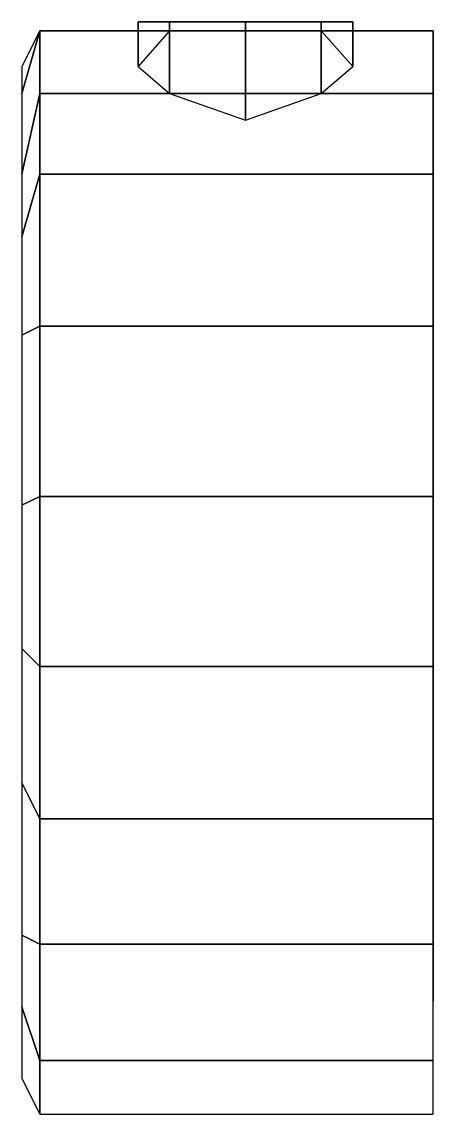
# Model space of a CAD drawing. Extents: x -1.13 to 1.13, y -2.55 to 2.64.
# Drawn here: x -1.13 to -0.67, y 1.42 to 2.64 of the extents above.
import ezdxf

# ---------------------------------------------------------------- set-up
doc = ezdxf.new("R2010")
doc.units = 0
doc.layers.add('FENDERS', color=6, linetype='CONTINUOUS')

msp = doc.modelspace()

# ---------------------------------------------------------------- linework, layer by layer
at = {"layer": 'FENDERS'}
for points in [[(-0.9649, 2.64, 1.0549), (-0.76, 2.64, 0.97), (-0.7951, 2.64, 0.8851), (-1, 2.64, 0.97)], [(-0.9649, 2.64, 1.0549), (-1, 2.64, 0.97), (-1, 2.59, 0.97), (-0.9649, 2.56, 1.0549)], [(-1, 2.64, 0.97), (-0.7951, 2.64, 0.8851), (-0.88, 2.64, 0.85), (-0.9649, 2.64, 0.8851)], [(-1, 2.64, 0.97), (-0.9649, 2.64, 0.8851), (-0.9649, 2.63, 0.8851), (-1, 2.59, 0.97)], [(-0.88, 2.64, 1.09), (-0.7951, 2.64, 1.0549), (-0.76, 2.64, 0.97), (-0.9649, 2.64, 1.0549)], [(-0.9649, 2.64, 0.8851), (-0.88, 2.64, 0.85), (-0.88, 2.63, 0.85), (-0.9649, 2.63, 0.8851)], [(-0.88, 2.64, 1.09), (-0.9649, 2.64, 1.0549), (-0.9649, 2.56, 1.0549), (-0.88, 2.53, 1.09)], [(-0.88, 2.64, 0.85), (-0.7951, 2.64, 0.8851), (-0.7951, 2.63, 0.8851), (-0.88, 2.63, 0.85)], [(-0.7951, 2.64, 1.0549), (-0.88, 2.64, 1.09), (-0.88, 2.53, 1.09), (-0.7951, 2.56, 1.0549)], [(-0.76, 2.64, 0.97), (-0.7951, 2.64, 1.0549), (-0.7951, 2.56, 1.0549), (-0.76, 2.59, 0.97)], [(-0.7951, 2.64, 0.8851), (-0.76, 2.64, 0.97), (-0.76, 2.59, 0.97), (-0.7951, 2.63, 0.8851)], [(-1.13, 2.56, 0.9), (-1.13, 2.47, 1.07), (-1.11, 2.56, 1.06), (-1.11, 2.63, 0.9)], [(-1.13, 2.59, 0.66), (-1.13, 2.56, 0.9), (-1.11, 2.63, 0.9), (-1.11, 2.63, 0.64)], [(-1.11, 2.63, 0.9), (-1.11, 2.56, 1.06), (-0.67, 2.56, 1.06), (-0.67, 2.63, 0.9)], [(-1.11, 2.63, 0.64), (-1.11, 2.63, 0.9), (-0.67, 2.63, 0.9), (-0.67, 2.63, 0.64)], [(-0.67, 2.63, 0.9), (-0.67, 2.56, 1.06), (-0.67, 2.49, 0.9399)], [(-1.13, 2.47, 1.07), (-1.13, 2.4, 1.16), (-1.11, 2.47, 1.19), (-1.11, 2.56, 1.06)], [(-1.11, 2.56, 1.06), (-1.11, 2.47, 1.19), (-0.67, 2.47, 1.19), (-0.67, 2.56, 1.06)], [(-0.67, 2.56, 1.06), (-0.67, 2.47, 1.19), (-0.67, 2.49, 0.9399)], [(-0.67, 2.11, 1.39), (-0.67, 1.92, 1.39), (-0.67, 1.5458, 1.0886), (-0.67, 2.49, 0.9399)], [(-0.67, 2.3, 1.32), (-0.67, 2.11, 1.39), (-0.67, 2.49, 0.9399)], [(-0.67, 2.47, 1.19), (-0.67, 2.3, 1.32), (-0.67, 2.49, 0.9399)], [(-1.13, 2.4, 1.16), (-1.13, 2.29, 1.23), (-1.11, 2.3, 1.32), (-1.11, 2.47, 1.19)], [(-1.11, 2.47, 1.19), (-1.11, 2.3, 1.32), (-0.67, 2.3, 1.32), (-0.67, 2.47, 1.19)], [(-1.13, 2.29, 1.23), (-1.13, 2.1, 1.3), (-1.11, 2.11, 1.39), (-1.11, 2.3, 1.32)], [(-1.11, 2.3, 1.32), (-1.11, 2.11, 1.39), (-0.67, 2.11, 1.39), (-0.67, 2.3, 1.32)], [(-1.13, 2.1, 1.3), (-1.13, 1.94, 1.3), (-1.11, 1.92, 1.39), (-1.11, 2.11, 1.39)], [(-1.11, 2.11, 1.39), (-1.11, 1.92, 1.39), (-0.67, 1.92, 1.39), (-0.67, 2.11, 1.39)], [(-1.13, 1.94, 1.3), (-1.13, 1.79, 1.26), (-1.11, 1.75, 1.33), (-1.11, 1.92, 1.39)], [(-1.11, 1.92, 1.39), (-1.11, 1.75, 1.33), (-0.67, 1.75, 1.33), (-0.67, 1.92, 1.39)], [(-0.67, 1.92, 1.39), (-0.67, 1.75, 1.33), (-0.67, 1.5458, 1.0886)], [(-1.13, 1.79, 1.26), (-1.13, 1.62, 1.16), (-1.11, 1.61, 1.24), (-1.11, 1.75, 1.33)], [(-1.11, 1.75, 1.33), (-1.11, 1.61, 1.24), (-0.67, 1.61, 1.24), (-0.67, 1.75, 1.33)], [(-1.13, 1.62, 1.16), (-1.13, 1.54, 1.07), (-1.11, 1.48, 1.09), (-1.11, 1.61, 1.24)], [(-1.11, 1.61, 1.24), (-1.11, 1.48, 1.09), (-0.67, 1.48, 1.09), (-0.67, 1.61, 1.24)], [(-1.13, 1.54, 1.07), (-1.13, 1.46, 0.93), (-1.11, 1.42, 0.94), (-1.11, 1.48, 1.09)], [(-1.11, 1.48, 1.09), (-1.11, 1.42, 0.94), (-0.67, 1.42, 0.94), (-0.67, 1.48, 1.09)]]:
    msp.add_3dface(points, dxfattribs=at)

doc.saveas('drawing.dxf')
